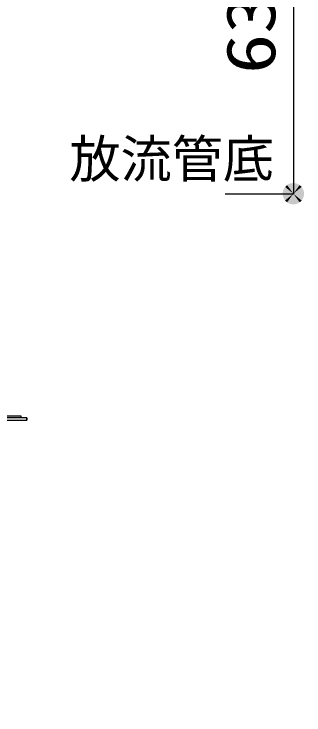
# Model space of a CAD drawing. Units: millimetres, scale not verified. Extents: x -22839 to 8910, y -6308 to 6308.
# Drawn here: x -3981 to -3471, y -2811 to -1577 of the extents above; entities that cross this region are included whole.
import ezdxf
from ezdxf.enums import TextEntityAlignment as Align

# ---------------------------------------------------------------- set-up
doc = ezdxf.new("R2010")
doc.units = ezdxf.units.MM
doc.header["$LTSCALE"] = 30
doc.layers.add('0-1_空気管', color=3, linetype='Continuous', lineweight=25)
doc.layers.add('0-F_00クル-フ-6寸法', color=132, linetype='Continuous', lineweight=25)
doc.styles.add('ＭＳ ゴシック', font='')
doc.styles.get('ＭＳ ゴシック').set_extended_font_data('MS Gothic')

msp = doc.modelspace()

# ---------------------------------------------------------------- linework, layer by layer
at = {"layer": '0-1_空気管'}
for p, q in [((-3958.97, -2287.88), (-4066.11, -2287.88)), ((-3968.99, -2287.88), (-3968.99, -2284.68)), ((-3968.97, -2287.88), (-3968.97, -2284.68)), ((-3958.99, -2291.88), (-3958.99, -2287.88)), ((-3958.97, -2287.88), (-3958.97, -2291.88))]:
    msp.add_line(p, q, dxfattribs=at)
for points in [[(-4091.32, -2845.43), (-4062.31, -2291.88), (-3958.97, -2291.88)], [(-3968.97, -2284.68), (-4063.97, -2284.68), (-4063.97, -2287.88)]]:
    msp.add_lwpolyline(points, dxfattribs=at)
at = {"layer": '0-F_00クル-フ-6寸法', "color": 4}
for p in [(-3489.65, -1262.88), (-3609.65, -1893.32)]:
    msp.add_line(p, (-3489.65, -1893.32), dxfattribs=at)
at = {"layer": '0-F_00クル-フ-6寸法'}
for points in [[(-3489.65, -1893.32), (-3496.55, -1875.88), (-3494.31, -1875.16)], [(-3489.65, -1893.32), (-3494.31, -1875.16), (-3492, -1874.71)], [(-3489.65, -1893.32), (-3492, -1874.71), (-3489.65, -1874.57)], [(-3489.65, -1893.32), (-3489.65, -1874.57), (-3487.3, -1874.71)], [(-3489.65, -1893.32), (-3487.3, -1874.71), (-3484.99, -1875.16)], [(-3489.65, -1893.32), (-3484.99, -1875.16), (-3482.75, -1875.88)], [(-3489.65, -1893.32), (-3507.48, -1887.52), (-3506.61, -1885.33)], [(-3489.65, -1893.32), (-3506.61, -1885.33), (-3505.48, -1883.27)], [(-3489.65, -1893.32), (-3505.48, -1883.27), (-3504.1, -1881.36)], [(-3489.65, -1893.32), (-3504.1, -1881.36), (-3502.48, -1879.65)], [(-3489.65, -1893.32), (-3502.48, -1879.65), (-3500.67, -1878.15)], [(-3489.65, -1893.32), (-3500.67, -1878.15), (-3498.68, -1876.89)], [(-3489.65, -1893.32), (-3498.68, -1876.89), (-3496.55, -1875.88)], [(-3489.65, -1893.32), (-3482.75, -1875.88), (-3480.62, -1876.89)], [(-3489.65, -1893.32), (-3480.62, -1876.89), (-3478.63, -1878.15)], [(-3489.65, -1893.32), (-3478.63, -1878.15), (-3476.81, -1879.65)], [(-3489.65, -1893.32), (-3476.81, -1879.65), (-3475.2, -1881.36)], [(-3489.65, -1893.32), (-3475.2, -1881.36), (-3473.82, -1883.27)], [(-3489.65, -1893.32), (-3473.82, -1883.27), (-3472.68, -1885.33)], [(-3489.65, -1893.32), (-3472.68, -1885.33), (-3471.82, -1887.52)], [(-3489.65, -1893.32), (-3508.36, -1892.14), (-3508.07, -1889.8)], [(-3489.65, -1893.32), (-3508.36, -1894.49), (-3508.36, -1892.14)], [(-3489.65, -1893.32), (-3508.07, -1896.83), (-3508.36, -1894.49)], [(-3489.65, -1893.32), (-3508.07, -1889.8), (-3507.48, -1887.52)], [(-3489.65, -1893.32), (-3507.48, -1899.11), (-3508.07, -1896.83)], [(-3489.65, -1893.32), (-3506.61, -1901.3), (-3507.48, -1899.11)], [(-3489.65, -1893.32), (-3505.48, -1903.36), (-3506.61, -1901.3)], [(-3489.65, -1893.32), (-3504.1, -1905.27), (-3505.48, -1903.36)], [(-3489.65, -1893.32), (-3502.48, -1906.98), (-3504.1, -1905.27)], [(-3489.65, -1893.32), (-3500.67, -1908.49), (-3502.48, -1906.98)], [(-3489.65, -1893.32), (-3498.68, -1909.75), (-3500.67, -1908.49)], [(-3489.65, -1893.32), (-3496.55, -1910.75), (-3498.68, -1909.75)], [(-3489.65, -1893.32), (-3494.31, -1911.48), (-3496.55, -1910.75)], [(-3489.65, -1893.32), (-3492, -1911.92), (-3494.31, -1911.48)], [(-3489.65, -1893.32), (-3489.65, -1912.07), (-3492, -1911.92)], [(-3489.65, -1893.32), (-3471.82, -1887.52), (-3471.23, -1889.8)], [(-3489.65, -1893.32), (-3471.23, -1889.8), (-3470.94, -1892.14)], [(-3489.65, -1893.32), (-3470.94, -1892.14), (-3470.94, -1894.49)], [(-3489.65, -1893.32), (-3487.3, -1911.92), (-3489.65, -1912.07)], [(-3489.65, -1893.32), (-3484.99, -1911.48), (-3487.3, -1911.92)], [(-3489.65, -1893.32), (-3482.75, -1910.75), (-3484.99, -1911.48)], [(-3489.65, -1893.32), (-3480.62, -1909.75), (-3482.75, -1910.75)], [(-3489.65, -1893.32), (-3478.63, -1908.49), (-3480.62, -1909.75)], [(-3489.65, -1893.32), (-3476.81, -1906.98), (-3478.63, -1908.49)], [(-3489.65, -1893.32), (-3475.2, -1905.27), (-3476.81, -1906.98)], [(-3489.65, -1893.32), (-3473.82, -1903.36), (-3475.2, -1905.27)], [(-3489.65, -1893.32), (-3472.68, -1901.3), (-3473.82, -1903.36)], [(-3489.65, -1893.32), (-3471.82, -1899.11), (-3472.68, -1901.3)], [(-3489.65, -1893.32), (-3471.23, -1896.83), (-3471.82, -1899.11)], [(-3489.65, -1893.32), (-3470.94, -1894.49), (-3471.23, -1896.83)]]:
    msp.add_solid(points, dxfattribs=at)

# ---------------------------------------------------------------- texts
at = {"layer": '0-1_空気管', "color": 4, "style": 'ＭＳ ゴシック'}
msp.add_text('放流管底', height=65.98, dxfattribs=at).set_placement((-3883.71, -1884.81), align=Align.BOTTOM_LEFT)
at = {"layer": '0-F_00クル-フ-6寸法', "color": 3, "style": 'ＭＳ ゴシック', "width": 1.2}
msp.add_text('630', height=86.66, rotation=90, dxfattribs=at).set_placement((-3495.49, -1682.67), align=Align.BOTTOM_LEFT)

doc.saveas('drawing.dxf')
